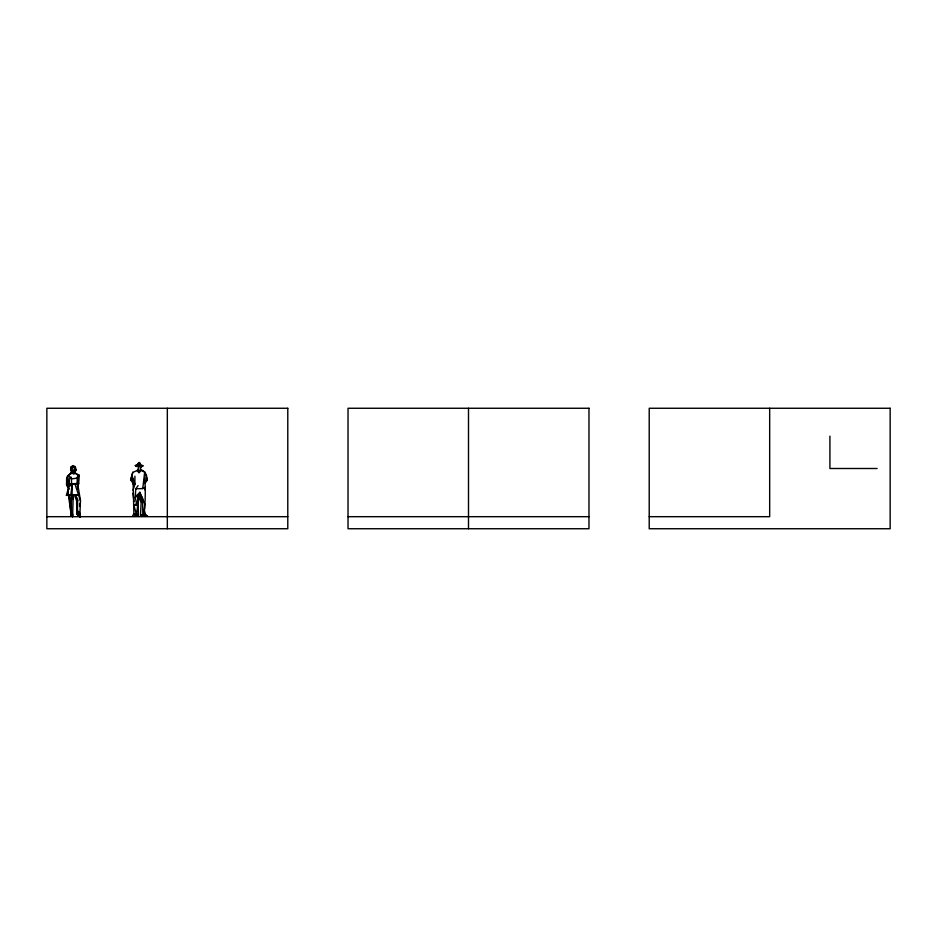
<?xml version="1.0" encoding="UTF-8"?>
<svg xmlns="http://www.w3.org/2000/svg" width="937" height="937" viewBox="0 0 937 937"><rect width="100%" height="100%" fill="white"/><g stroke="black" fill="none" stroke-linecap="round" stroke-linejoin="round"><path stroke-width="1.41" d="M132.468 516.041L133.897 513.909L133.031 478.971L133.839 481.723M133.019 490.309L134.905 484.253L134.916 476.195M136.837 466.485L140.515 465.736L140.515 470.175L138.992 472.67L137.036 470.62L132.785 472.342L130.735 479.838L133.569 484.218M78.696 483.691L77.408 486.256L78.696 483.691L79.247 475.282L77.326 477.249L78.368 483.668L69.748 484.148L66.304 495.404L71.399 494.713L73.203 495.439L72.594 516.709L71.282 515.666L71.399 494.713L78.509 494.888L80.465 500.663L79.786 516.802L76.869 514.062L76.6 500.627L74.632 495.591L75.101 494.736L78.509 494.888L74.855 483.609L69.748 484.148L68.495 486.853L66.937 484.148L67.616 475.914L71.388 472.798L70.662 467.083L72.852 465.654L75.007 466.474L76.073 469.929L74.128 474.028M69.748 484.148L69.725 486.08L68.495 486.853L69.221 478.584L71.317 477.448L71.622 483.597M72.079 494.595L72.243 483.715L70.79 495.052L67.979 495.368L67.698 489.758L71.282 515.666L69.221 495.415L74.07 494.689L70.79 495.052M77.396 512.398L79.434 512.059L80.324 516.931L77.396 512.398L77.642 499.046L75.101 494.736M144.532 482.696L144.708 477.589C145.586 489.383 145.469 501.33 144.064 513.054M73.227 473.677L75.3 471.206L75.44 467.528L72.325 467.036L70.544 469.472L73.309 472.025L73.227 473.677L71.388 472.798L67.956 476.008L66.574 484.652L68.823 489.102M79.54 506.32L79.657 503.474M139.355 494.01L140.948 501.763L138.781 495.415L137.88 494.97L138.418 516.17L134.307 516.053L136.404 514.366L139.824 492.288L144.755 503.977L144.181 513.628L142.846 515.42L140.538 514.448L141.218 500.873L140.538 494.595L142.565 498.297L142.846 515.42L147.367 516.006L144.181 513.628L144.509 511.543L145.961 516.006L147.367 516.006L141.194 516.182L140.538 514.448M77.291 504.75L76.869 514.062L80.324 516.931M72.746 514.062L72.594 516.709L71.68 512.387M138.09 485.635L135.795 488.809L135.197 497.465L136.615 503.696L137.926 504.996L133.968 505.394L136.404 514.366L138.418 516.17L138.172 513.394M135.795 488.809L142.752 488.575L144.696 472.072L141.37 470.362L137.938 470.503L138.992 472.67L141.37 470.362L140.468 469.203L144.474 471.885L147.296 479.943L144.837 483.48M72.617 467.188L72.852 465.654L72.325 467.036L73.309 472.025L75.3 471.206M72.536 499.48L73.203 495.439L67.979 495.368M78.497 475.668L74.492 472.658L75.44 467.528L73.309 472.025M144.099 513.71L144.509 511.543M77.197 484.464L77.771 481.595L77.818 487.369M130.735 479.838L132.785 472.342M137.938 470.503L139.18 465.595M144.743 489.746L145.376 487.252L142.752 488.575M137.025 466.122L139.144 462.503L141.71 465.794L140.948 466.134M70.861 473.993L71.388 472.798M77.115 483.539L77.326 477.249M78.087 477.542L79.247 475.282L74.492 472.658M136.533 465.841L139.144 462.503L140.351 465.256L141.71 465.794M137.036 470.62L138.243 469.004M139.824 492.288L135.197 497.465L137.88 494.97M144.603 482.871L147.296 479.943L146.406 475.047L144.696 472.072M133.968 505.394L136.615 503.696M142.272 465.291L142.787 466.134L140.972 466.825L142.834 465.771L135.326 465.595L137.938 466.403M141.007 466.673L141.499 466.099L140.515 465.736M141.616 466.485L142.752 465.689M141.194 516.182L145.961 516.006M71.177 478.912L76.857 478.21M137.751 463.616L140.339 463.3M74.937 470.046L76.073 469.929M75.897 495.322L68.834 494.677M138.044 465.267L140.351 465.256M877.114 468.5L829.913 468.5L829.913 436.162M46.85 516.685L287.788 516.685M348.025 516.685L588.975 516.685M649.212 516.685L769.675 516.685L769.675 408.263M74.855 483.609L78.368 483.668M140.691 465.338L135.935 465.302L135.572 466.275M76.6 500.627L77.83 500.674M133.897 513.909L138.453 515.198M136.521 466.368L137.95 466.638M138.243 465.455L135.326 465.595M71.317 477.448L67.616 475.914L66.644 478.678L66.574 484.652L69.045 489.055M137.434 494.549L138.781 495.415L137.224 502.255L137.938 510.606M144.181 513.628L145.364 515.209M78.286 513.816L79.786 516.802M132.035 475.797L134.905 484.253M69.221 495.415L71.306 503.298M68.963 481.759L69.725 486.08L68.378 479.709M132.913 493.155L134.038 501.623M80.465 500.663L77.63 483.609L78.005 489.337M133.031 478.971L133.511 484.698M77.619 510.126L77.783 512.82M468.5 408.263L468.5 528.737M167.325 408.263L167.325 528.737M287.788 408.263L46.85 408.263L46.85 528.737L287.788 528.737L287.788 408.263M588.975 408.263L348.025 408.263L348.025 528.737L588.975 528.737L588.975 408.263M890.15 408.263L649.212 408.263L649.212 528.737L890.15 528.737L890.15 408.263"/></g></svg>
